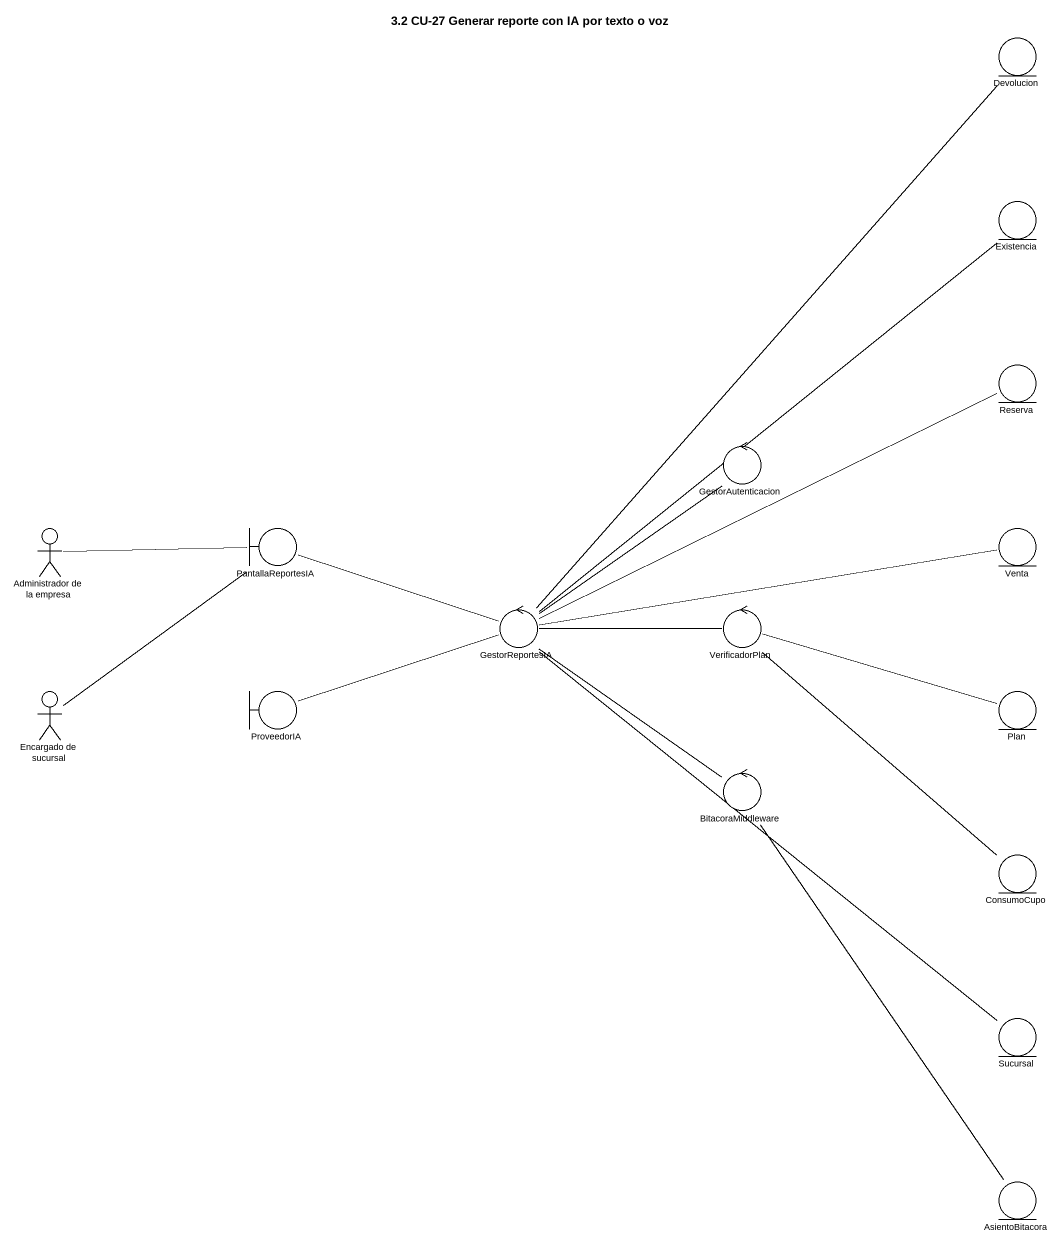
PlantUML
@startuml
title 3.2 CU-27 Generar reporte con IA por texto o voz
entity Devolucion
entity Existencia
entity Reserva
control GestorAutenticacion
actor "Administrador de la empresa" as Administrador_de_la_empresa
boundary PantallaReportesIA
entity Venta
control GestorReportesIA
control VerificadorPlan
actor "Encargado de sucursal" as Encargado_de_sucursal
boundary ProveedorIA
entity Plan
control BitacoraMiddleware
entity ConsumoCupo
entity Sucursal
entity AsientoBitacora
Devolucion -- GestorReportesIA
Existencia -- GestorReportesIA
GestorAutenticacion -- GestorReportesIA
Administrador_de_la_empresa -right- PantallaReportesIA
GestorReportesIA -right- Reserva
GestorReportesIA -left- PantallaReportesIA
GestorReportesIA -right- Venta
GestorReportesIA -right- VerificadorPlan
GestorReportesIA -left- ProveedorIA
GestorReportesIA -- Sucursal
Encargado_de_sucursal -up- PantallaReportesIA
Plan -left- VerificadorPlan
BitacoraMiddleware -up- GestorReportesIA
ConsumoCupo -up- VerificadorPlan
AsientoBitacora -up- BitacoraMiddleware
@enduml
